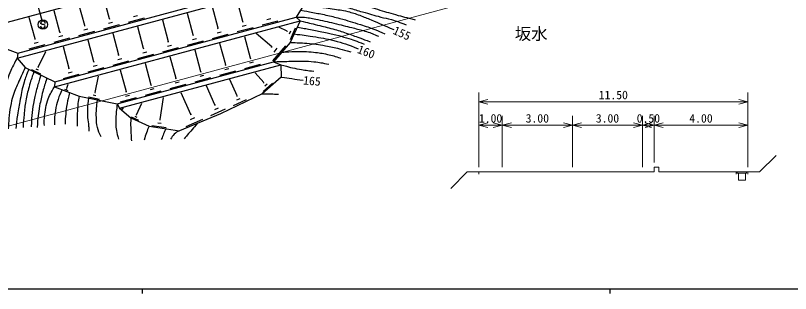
# Model space of a CAD drawing. Units: millimetres, scale not verified, with parts at other scales. Extents: x 40000 to 680000, y 20000 to 380000.
# Drawn here: x 140891 to 306635, y 204000 to 263460 of the extents above; entities that cross this region are included whole.
import ezdxf
from ezdxf.enums import TextEntityAlignment as Align

# ---------------------------------------------------------------- set-up
doc = ezdxf.new("R2010")
doc.units = ezdxf.units.MM
doc.header["$LTSCALE"] = 1000
for name, color, linetype, lineweight in [('M-BGD', 7, 'Continuous', 25), ('M-STR-HTXT', 7, 'Continuous', 13), ('M-STR-STRC', 7, 'Continuous', 25), ('M-TTL-BAND', 7, 'Continuous', 25)]:
    doc.layers.add(name, color=color, linetype=linetype, lineweight=lineweight)
doc.layers.add('M-BMK-HTXT', color=7, linetype='Continuous')
doc.styles.add('ＭＳ ゴシック', font='')
doc.styles.get('ＭＳ ゴシック').set_extended_font_data('MS Gothic')

msp = doc.modelspace()

# ---------------------------------------------------------------- linework, layer by layer
at = {"layer": 'M-BGD'}
for p, q in [((132075, 260147), (212310, 281738)), ((141232, 254326), (206316, 271840)), ((141416, 255411), (204813, 272472)), ((206316, 271840), (200889, 263131)), ((161007, 262755), (159773, 267341)), ((155696, 261325), (154462, 265912)), ((184228, 260719), (182994, 265306)), ((189539, 262148), (188305, 266735)), ((150385, 259896), (149151, 264483)), ((178917, 259290), (177683, 263876)), ((145074, 258467), (143840, 263054)), ((149259, 248202), (201773, 262333)), ((149294, 249247), (200889, 263131)), ((160812, 261796), (161657, 262023)), ((160901, 262726), (161113, 262783)), ((165083, 262039), (168463, 262949)), ((166123, 263225), (166968, 263453)), ((173606, 257860), (172372, 262447)), ((189434, 262120), (189645, 262176)), ((193615, 261433), (196995, 262342)), ((194655, 262619), (195500, 262846)), ((201773, 262333), (199657, 257685)), ((200889, 263131), (201773, 262333)), ((155501, 260367), (156346, 260594)), ((155590, 261297), (155802, 261354)), ((159772, 260610), (163152, 261519)), ((168295, 256431), (167061, 261018)), ((184123, 260690), (184334, 260747)), ((188304, 260003), (191684, 260913)), ((189344, 261189), (190189, 261417)), ((198992, 260134), (197216, 260942)), ((199671, 258319), (200807, 260814)), ((149150, 257752), (152530, 258661)), ((150190, 258938), (151035, 259165)), ((150279, 259868), (150491, 259925)), ((154461, 259181), (157841, 260090)), ((162984, 255002), (161750, 259589)), ((178812, 259261), (179023, 259318)), ((182993, 258574), (186373, 259484)), ((184033, 259760), (184878, 259988)), ((191169, 254302), (189935, 258889)), ((195720, 256728), (192393, 259595)), ((198956, 260056), (199027, 260212)), ((199474, 259538), (199758, 260162)), ((136180, 257377), (141416, 255411)), ((143839, 256322), (147218, 257232)), ((144879, 257508), (145724, 257736)), ((144968, 258439), (145179, 258495)), ((157673, 253573), (156439, 258160)), ((173411, 256902), (174256, 257129)), ((173501, 257832), (173712, 257889)), ((177682, 257145), (181062, 258054)), ((178722, 258331), (179567, 258558)), ((185858, 252873), (184624, 257460)), ((195941, 253755), (198694, 256949)), ((199657, 257685), (196102, 253558)), ((141416, 255411), (141232, 254326)), ((145756, 252443), (147369, 255782)), ((152362, 252144), (151128, 256730)), ((168100, 255473), (168945, 255700)), ((168190, 256403), (168401, 256460)), ((172371, 255716), (175751, 256625)), ((180547, 251444), (179313, 256030)), ((195634, 256628), (195806, 256828)), ((196175, 255641), (196863, 256439)), ((141232, 254326), (142965, 252305)), ((157567, 253544), (157779, 253601)), ((161749, 252857), (165129, 253767)), ((162789, 254043), (163634, 254271)), ((162878, 254974), (163090, 255030)), ((167060, 254287), (170440, 255196)), ((175236, 250014), (174002, 254601)), ((191064, 254274), (191275, 254330)), ((142965, 252305), (149294, 249247)), ((144302, 251937), (146263, 250989)), ((145274, 252072), (145764, 251835)), ((145695, 252473), (145817, 252414)), ((152256, 252115), (152468, 252172)), ((156438, 251428), (159818, 252338)), ((157478, 252614), (158323, 252842)), ((162652, 244557), (196102, 253558)), ((163140, 243653), (197613, 252929)), ((169925, 248585), (168691, 253172)), ((185663, 251914), (186508, 252142)), ((185753, 252844), (185964, 252901)), ((189934, 252157), (193314, 253067)), ((190974, 253343), (191819, 253571)), ((196102, 253558), (197613, 252929)), ((197613, 252929), (197718, 250292)), ((151127, 249999), (154507, 250908)), ((152167, 251185), (153012, 251412)), ((157913, 246979), (158636, 250494)), ((164614, 247156), (163380, 251743)), ((180352, 250485), (181197, 250712)), ((180442, 251415), (180653, 251472)), ((184623, 250728), (188003, 251638)), ((194001, 249110), (192132, 251222)), ((197718, 250292), (193628, 246675)), ((149294, 249247), (149259, 248202)), ((151850, 247908), (152175, 248776)), ((174001, 247870), (177381, 248779)), ((175041, 249056), (175886, 249283)), ((175131, 249986), (175342, 250043)), ((179312, 249299), (182692, 250209)), ((188299, 246247), (186743, 249748)), ((193886, 247237), (195874, 248995)), ((193939, 249055), (194063, 249165)), ((194192, 248393), (194689, 248833)), ((149259, 248202), (154524, 246228)), ((151355, 247683), (152074, 247414)), ((151692, 247762), (151872, 247694)), ((151827, 247916), (151872, 247900)), ((157841, 246993), (157984, 246964)), ((164509, 247128), (164720, 247184)), ((168690, 246441), (172070, 247350)), ((169730, 247627), (170575, 247854)), ((169820, 248557), (170031, 248614)), ((183536, 244357), (181738, 248402)), ((154524, 246228), (162652, 244557)), ((156534, 246070), (158821, 245600)), ((157509, 246466), (158081, 246348)), ((163379, 245011), (166759, 245921)), ((164419, 246197), (165264, 246425)), ((171806, 241234), (172511, 245937)), ((178384, 242314), (176326, 246945)), ((193628, 246675), (184715, 242428)), ((187526, 244235), (190310, 245473)), ((188212, 246208), (188386, 246285)), ((188261, 245396), (188957, 245705)), ((162652, 244557), (163140, 243653)), ((163140, 243653), (165536, 241568)), ((163849, 243577), (163987, 243736)), ((166794, 242214), (167942, 244745)), ((183437, 244313), (183635, 244401)), ((183492, 243390), (184283, 243742)), ((163625, 243562), (163864, 243354)), ((163767, 243543), (163827, 243491)), ((163841, 243584), (163856, 243571)), ((166745, 242236), (166843, 242192)), ((184715, 242428), (175948, 238815)), ((178272, 242265), (178496, 242364)), ((182656, 242071), (185822, 243478)), ((165536, 241568), (169465, 239786)), ((165658, 241787), (167221, 241078)), ((166421, 241912), (166812, 241735)), ((171315, 240535), (172071, 240421)), ((171711, 241248), (171900, 241220)), ((177390, 239730), (180969, 241321)), ((178335, 241221), (179229, 241619)), ((169465, 239786), (175948, 238815)), ((170067, 239949), (173092, 239495))]:
    msp.add_line(p, q, dxfattribs=at)
for points, knots in [([(203413, 267182), (204366, 267054), (204626, 267011), (205399, 266875), (206578, 266668), (207234, 266521), (208393, 266225), (209905, 265839), (210727, 265533), (212223, 265088), (213347, 264753), (213974, 264557), (215101, 264229), (216628, 263785), (217487, 263547), (219024, 263138), (219899, 262906), (220403, 262827), (221275, 262581), (222530, 262227), (222951, 262050), (224431, 261490)], [0, 0, 0, 0, 1, 1, 1, 2, 2, 2, 3, 3, 3, 4, 4, 4, 5, 5, 5, 6, 6, 6, 7, 7, 7, 7]), ([(204098, 268280), (205283, 268092), (205601, 268034), (206560, 267850), (208057, 267563), (208884, 267347), (210366, 266991), (212023, 266593), (212949, 266360), (214590, 265900), (216049, 265492), (216852, 265217), (218304, 264786), (219817, 264337), (220660, 264073), (222180, 263649), (223796, 263198), (224323, 263067), (226335, 262558)], [0, 0, 0, 0, 1, 1, 1, 2, 2, 2, 3, 3, 3, 4, 4, 4, 5, 5, 5, 6, 6, 6, 6]), ([(202450, 265637), (203839, 265531), (204215, 265499), (205342, 265368), (206630, 265218), (207347, 265094), (208627, 264890), (209925, 264683), (210666, 264631), (211943, 264319), (212962, 264070), (213517, 263863), (214502, 263502), (215467, 263149), (215989, 262905), (216939, 262515), (218859, 261726), (219464, 261456), (221830, 260435)], [0, 0, 0, 0, 1, 1, 1, 2, 2, 2, 3, 3, 3, 4, 4, 4, 5, 5, 5, 6, 6, 6, 6]), ([(201822, 264628), (203096, 264397), (203424, 264336), (204448, 264136), (205556, 263920), (206177, 263799), (207279, 263556), (208454, 263298), (209113, 263153), (210273, 262836), (212000, 262365), (212956, 262059), (214660, 261514), (215872, 261125), (216568, 260950), (217747, 260469), (218585, 260127), (218874, 259998), (219859, 259517)], [0, 0, 0, 0, 1, 1, 1, 2, 2, 2, 3, 3, 3, 4, 4, 4, 5, 5, 5, 6, 6, 6, 6]), ([(200889, 263131), (201739, 263139), (201999, 263126), (202707, 263069), (203817, 262979), (204423, 262796), (205515, 262581), (207084, 262272), (207952, 262044), (209507, 261676), (211016, 261319), (211859, 261109), (213360, 260724), (214387, 260461), (214977, 260361), (215983, 260028), (217003, 259691), (217356, 259532), (218536, 259007)], [0, 0, 0, 0, 1, 1, 1, 2, 2, 2, 3, 3, 3, 4, 4, 4, 5, 5, 5, 6, 6, 6, 6]), ([(201773, 262333), (203583, 261894), (204041, 261783), (205492, 261421), (206781, 261099), (207509, 260943), (208788, 260585), (209912, 260270), (210537, 260078), (211643, 259703), (212775, 259319), (213397, 259068), (214521, 258659), (215391, 258342), (215663, 258243), (216749, 257846)], [0, 0, 0, 0, 1, 1, 1, 2, 2, 2, 3, 3, 3, 4, 4, 4, 5, 5, 5, 5]), ([(201151, 260965), (202514, 260733), (202865, 260673), (203960, 260469), (205077, 260262), (205704, 260149), (206815, 259912), (207835, 259695), (208405, 259567), (209415, 259309), (210307, 259080), (210806, 258947), (211689, 258682), (213172, 258237), (213659, 258030), (215426, 257359)], [0, 0, 0, 0, 1, 1, 1, 2, 2, 2, 3, 3, 3, 4, 4, 4, 5, 5, 5, 5]), ([(200485, 259504), (202399, 259281), (202919, 259216), (204471, 258969), (206246, 258687), (207249, 258547), (208992, 258107), (211060, 257585), (211786, 257282), (214166, 256361)], [0, 0, 0, 0, 1, 1, 1, 2, 2, 2, 3, 3, 3, 3]), ([(199657, 257685), (201327, 257653), (201802, 257636), (203171, 257521), (204757, 257388), (205642, 257263), (207210, 256988), (208371, 256784), (209013, 256622), (210157, 256338), (211105, 256102), (211416, 256017), (212571, 255688)], [0, 0, 0, 0, 1, 1, 1, 2, 2, 2, 3, 3, 3, 4, 4, 4, 4]), ([(197844, 255580), (199197, 255706), (199589, 255729), (200711, 255757), (202252, 255796), (203122, 255774), (204657, 255618), (205816, 255500), (206466, 255405), (207604, 255154), (208736, 254904), (209134, 254775), (210459, 254342)], [0, 0, 0, 0, 1, 1, 1, 2, 2, 2, 3, 3, 3, 4, 4, 4, 4]), ([(141232, 254326), (140341, 252683), (140054, 252180), (139483, 250724), (138982, 249450), (138743, 248716), (138407, 247389), (138179, 246492), (138132, 245971), (137977, 245058), (137788, 243955), (137656, 243339), (137546, 242225), (137451, 241261), (137436, 240924), (137403, 239750)], [0, 0, 0, 0, 1, 1, 1, 2, 2, 2, 3, 3, 3, 4, 4, 4, 5, 5, 5, 5]), ([(196102, 253558), (198203, 253643), (198769, 253667), (200479, 253669), (202129, 253670), (203063, 253763), (204703, 253576), (205956, 253433), (206417, 253349), (207883, 253019)], [0, 0, 0, 0, 1, 1, 1, 2, 2, 2, 3, 3, 3, 3]), ([(142965, 252305), (142307, 250913), (142133, 250543), (141635, 249397), (141121, 248217), (140783, 247572), (140379, 246349), (140085, 245459), (139984, 244938), (139806, 244018), (139612, 243020), (139575, 242448), (139483, 241436), (139404, 240569), (139388, 240277), (139339, 239212)], [0, 0, 0, 0, 1, 1, 1, 2, 2, 2, 3, 3, 3, 4, 4, 4, 5, 5, 5, 5]), ([(143726, 251937), (143195, 250672), (143046, 250279), (142711, 249182), (142287, 247798), (142204, 246980), (141922, 245560), (141658, 244234), (141511, 243490), (141312, 242153), (141148, 241050), (141103, 240682), (140953, 239320)], [0, 0, 0, 0, 1, 1, 1, 2, 2, 2, 3, 3, 3, 4, 4, 4, 4]), ([(197613, 252929), (199502, 252418), (200047, 252253), (201639, 251974), (202829, 251766), (203248, 251709), (204703, 251556)], [0, 0, 0, 0, 1, 1, 1, 2, 2, 2, 2]), ([(144823, 251407), (144292, 249902), (144138, 249477), (143786, 248214), (143463, 247049), (143279, 246393), (143069, 245201), (142868, 244062), (142824, 243412), (142711, 242261), (142604, 241184), (142580, 240828), (142495, 239499)], [0, 0, 0, 0, 1, 1, 1, 2, 2, 2, 3, 3, 3, 4, 4, 4, 4]), ([(146313, 250687), (145907, 249401), (145797, 249056), (145508, 247999), (145234, 246996), (145080, 246433), (144862, 245417), (144391, 243211), (144405, 242374), (144217, 239678)], [0, 0, 0, 0, 1, 1, 1, 2, 2, 2, 3, 3, 3, 3]), ([(197718, 250292), (198814, 250128), (199092, 250087), (199975, 249961), (200936, 249825), (201240, 249784), (202438, 249624)], [0, 0, 0, 0, 1, 1, 1, 2, 2, 2, 2]), ([(147613, 250059), (147158, 248697), (147030, 248313), (146727, 247174), (146414, 245995), (146268, 245325), (146046, 244125), (145717, 242350), (145690, 241710), (145508, 239535)], [0, 0, 0, 0, 1, 1, 1, 2, 2, 2, 3, 3, 3, 3]), ([(147069, 239910), (147038, 240642), (147034, 240864), (147069, 241474), (147109, 242183), (147188, 242576), (147306, 243276), (147433, 244034), (147508, 244461), (147733, 245196), (148118, 246455), (148463, 246902), (149259, 248202)], [0, 0, 0, 0, 1, 1, 1, 2, 2, 2, 3, 3, 3, 4, 4, 4, 4]), ([(150850, 247606), (150399, 246639), (150259, 246334), (149985, 245480), (149699, 244593), (149591, 244077), (149439, 243157), (149317, 242413), (149253, 241991), (149226, 241237), (149210, 240784), (149207, 240623), (149226, 240076)], [0, 0, 0, 0, 1, 1, 1, 2, 2, 2, 3, 3, 3, 4, 4, 4, 4]), ([(152434, 247012), (152167, 245869), (152091, 245551), (151928, 244603), (151780, 243737), (151703, 243250), (151620, 242375), (151540, 241535), (151531, 241244), (151502, 240218)], [0, 0, 0, 0, 1, 1, 1, 2, 2, 2, 3, 3, 3, 3]), ([(154524, 246228), (154370, 245489), (154333, 245271), (154251, 244651), (154140, 243804), (154142, 243323), (154109, 242470), (154069, 241424), (154082, 241070), (154109, 239791)], [0, 0, 0, 0, 1, 1, 1, 2, 2, 2, 3, 3, 3, 3]), ([(156501, 245822), (156369, 244743), (156325, 244432), (156290, 243537), (156261, 242796), (156232, 242379), (156290, 241640), (156346, 240923), (156487, 240533), (156527, 239815), (156550, 239399), (156557, 239251), (156551, 238748)], [0, 0, 0, 0, 1, 1, 1, 2, 2, 2, 3, 3, 3, 4, 4, 4, 4]), ([(159206, 237516), (158766, 238384), (158599, 238707), (158400, 239530), (158207, 240327), (158219, 240798), (158186, 241617), (158156, 242375), (158179, 242803), (158234, 243560), (158287, 244290), (158323, 244543), (158454, 245420)], [0, 0, 0, 0, 1, 1, 1, 2, 2, 2, 3, 3, 3, 4, 4, 4, 4]), ([(193628, 246675), (194552, 246690), (194797, 246696), (195547, 246682), (196177, 246670), (196384, 246662), (197160, 246624)], [0, 0, 0, 0, 1, 1, 1, 2, 2, 2, 2]), ([(162652, 244557), (162462, 243134), (162395, 242704), (162371, 241508), (162350, 240484), (162296, 239898), (162463, 238887), (162586, 238147), (162657, 237861), (162925, 237023)], [0, 0, 0, 0, 1, 1, 1, 2, 2, 2, 3, 3, 3, 3]), ([(165536, 241568), (165516, 240574), (165507, 240305), (165527, 239496), (165543, 238854), (165565, 238495), (165601, 237854), (165626, 237392), (165635, 237245), (165674, 236673)], [0, 0, 0, 0, 1, 1, 1, 2, 2, 2, 3, 3, 3, 3]), ([(179767, 240389), (179239, 239747), (179103, 239581), (178667, 239072), (178261, 238599), (178022, 238344), (177615, 237872), (177354, 237571), (177272, 237475), (176950, 237097)], [0, 0, 0, 0, 1, 1, 1, 2, 2, 2, 3, 3, 3, 3]), ([(169465, 239786), (169182, 239127), (169104, 238942), (168904, 238389), (168685, 237785), (168625, 237573), (168406, 236820)], [0, 0, 0, 0, 1, 1, 1, 2, 2, 2, 2]), ([(173024, 239253), (172797, 238706), (172740, 238569), (172558, 238131), (172370, 237677), (172311, 237535), (172078, 236968)], [0, 0, 0, 0, 1, 1, 1, 2, 2, 2, 2]), ([(175948, 238815), (175431, 238547), (175218, 238436), (174846, 238075), (174472, 237712), (174355, 237500), (174071, 236987)], [0, 0, 0, 0, 1, 1, 1, 2, 2, 2, 2])]:
    msp.add_open_spline(points, degree=3, knots=knots, dxfattribs=at)
at = {"layer": 'M-STR-HTXT'}
for p, q in [((134578, 238555), (244638, 268173)), ((240000, 231000), (240000, 247000)), ((297500, 231000), (297500, 247000)), ((241932, 245518), (240000, 245000)), ((297500, 245000), (295568, 245518)), ((240000, 245000), (297500, 245000)), ((240000, 245000), (241932, 244482)), ((295568, 244482), (297500, 245000)), ((245000, 231000), (245000, 242000)), ((260000, 231000), (260000, 242000)), ((275000, 231000), (275000, 242000)), ((277500, 232000), (277500, 242000)), ((241932, 240518), (240000, 240000)), ((245000, 240000), (243068, 240518)), ((246932, 240518), (245000, 240000)), ((260000, 240000), (258068, 240518)), ((261932, 240518), (260000, 240000)), ((275000, 240000), (273068, 240518)), ((276932, 240518), (275000, 240000)), ((277500, 240000), (275568, 240518)), ((279432, 240518), (277500, 240000)), ((297500, 240000), (295568, 240518)), ((240000, 240000), (245000, 240000)), ((240000, 240000), (241932, 239482)), ((243068, 239482), (245000, 240000)), ((245000, 240000), (260000, 240000)), ((245000, 240000), (246932, 239482)), ((258068, 239482), (260000, 240000)), ((260000, 240000), (275000, 240000)), ((260000, 240000), (261932, 239482)), ((273068, 239482), (275000, 240000)), ((275000, 240000), (277500, 240000)), ((275000, 240000), (276932, 239482)), ((275568, 239482), (277500, 240000)), ((277500, 240000), (297500, 240000)), ((277500, 240000), (279432, 239482)), ((295568, 239482), (297500, 240000)), ((300000, 230000), (303536, 233536)), ((277500, 231000), (277500, 230000)), ((277500, 231000), (278500, 231000)), ((278500, 231000), (278500, 230000)), ((237500, 230000), (233964, 226464)), ((240000, 230000), (237500, 230000)), ((240000, 230000), (240000, 229500)), ((240000, 230000), (245000, 230000)), ((245000, 230000), (260000, 230000)), ((260000, 230000), (275000, 230000)), ((275000, 230000), (277500, 230000)), ((278500, 230000), (295000, 230000)), ((295000, 230000), (295000, 229500)), ((295000, 230000), (297500, 230000)), ((295250, 230000), (295250, 229750)), ((295250, 229750), (297250, 229750)), ((295500, 229750), (295500, 228250)), ((297000, 229750), (297000, 228250)), ((297250, 230000), (297250, 229750)), ((297500, 230000), (297500, 229500)), ((297500, 230000), (300000, 230000)), ((295500, 228250), (297000, 228250))]:
    msp.add_line(p, q, dxfattribs=at)
msp.add_arc((313663, -5161), 282500, 67.40451, 95.80242, dxfattribs=at)
at = {"layer": 'M-STR-STRC'}
for p, q in [((142905, 275851), (146504, 262476)), ((146368, 261651), (146269, 261769)), ((146613, 261512), (146368, 261651)), ((146914, 261509), (146613, 261512)), ((147159, 261398), (146914, 261509)), ((147265, 261261), (147159, 261398))]:
    msp.add_line(p, q, dxfattribs=at)
msp.add_circle((146764, 261511), 1000, dxfattribs=at)
for centre, start, end in [((146769, 261765), 359.55488, 179.55488), ((146765, 261265), 179.55488, 359.55488)]:
    msp.add_arc(centre, 500, start, end, dxfattribs=at)
at = {"layer": 'M-TTL-BAND'}
for p, q in [((40000, 205000), (579000, 205000)), ((168000, 205000), (168000, 204000)), ((268000, 205000), (268000, 204000))]:
    msp.add_line(p, q, dxfattribs=at)

# ---------------------------------------------------------------- texts
at = {"layer": 'M-BGD', "style": 'ＭＳ ゴシック'}
for s, rotation, p in [('155', 335.745, (221830, 260435)), ('160', 338.6, (214166, 256361)), ('165', 355.389, (202438, 249624))]:
    msp.add_text(s, height=1833, rotation=rotation, dxfattribs=at).set_placement(p, align=Align.MIDDLE_LEFT)
at = {"layer": 'M-BMK-HTXT', "style": 'ＭＳ ゴシック'}
msp.add_text('坂水', height=2566, dxfattribs=at).set_placement((251182, 259542), align=Align.MIDDLE_CENTER)
at = {"layer": 'M-STR-HTXT', "style": 'ＭＳ ゴシック'}
for s, p in [('11.50', (265625, 245000)), ('1.00', (240000, 240000)), ('3.00', (250000, 240000)), ('3.00', (265000, 240000)), ('0.50', (273750, 240000)), ('4.00', (285000, 240000))]:
    msp.add_text(s, height=1833, dxfattribs=at).set_placement(p, align=Align.BOTTOM_LEFT)

doc.saveas('drawing.dxf')
